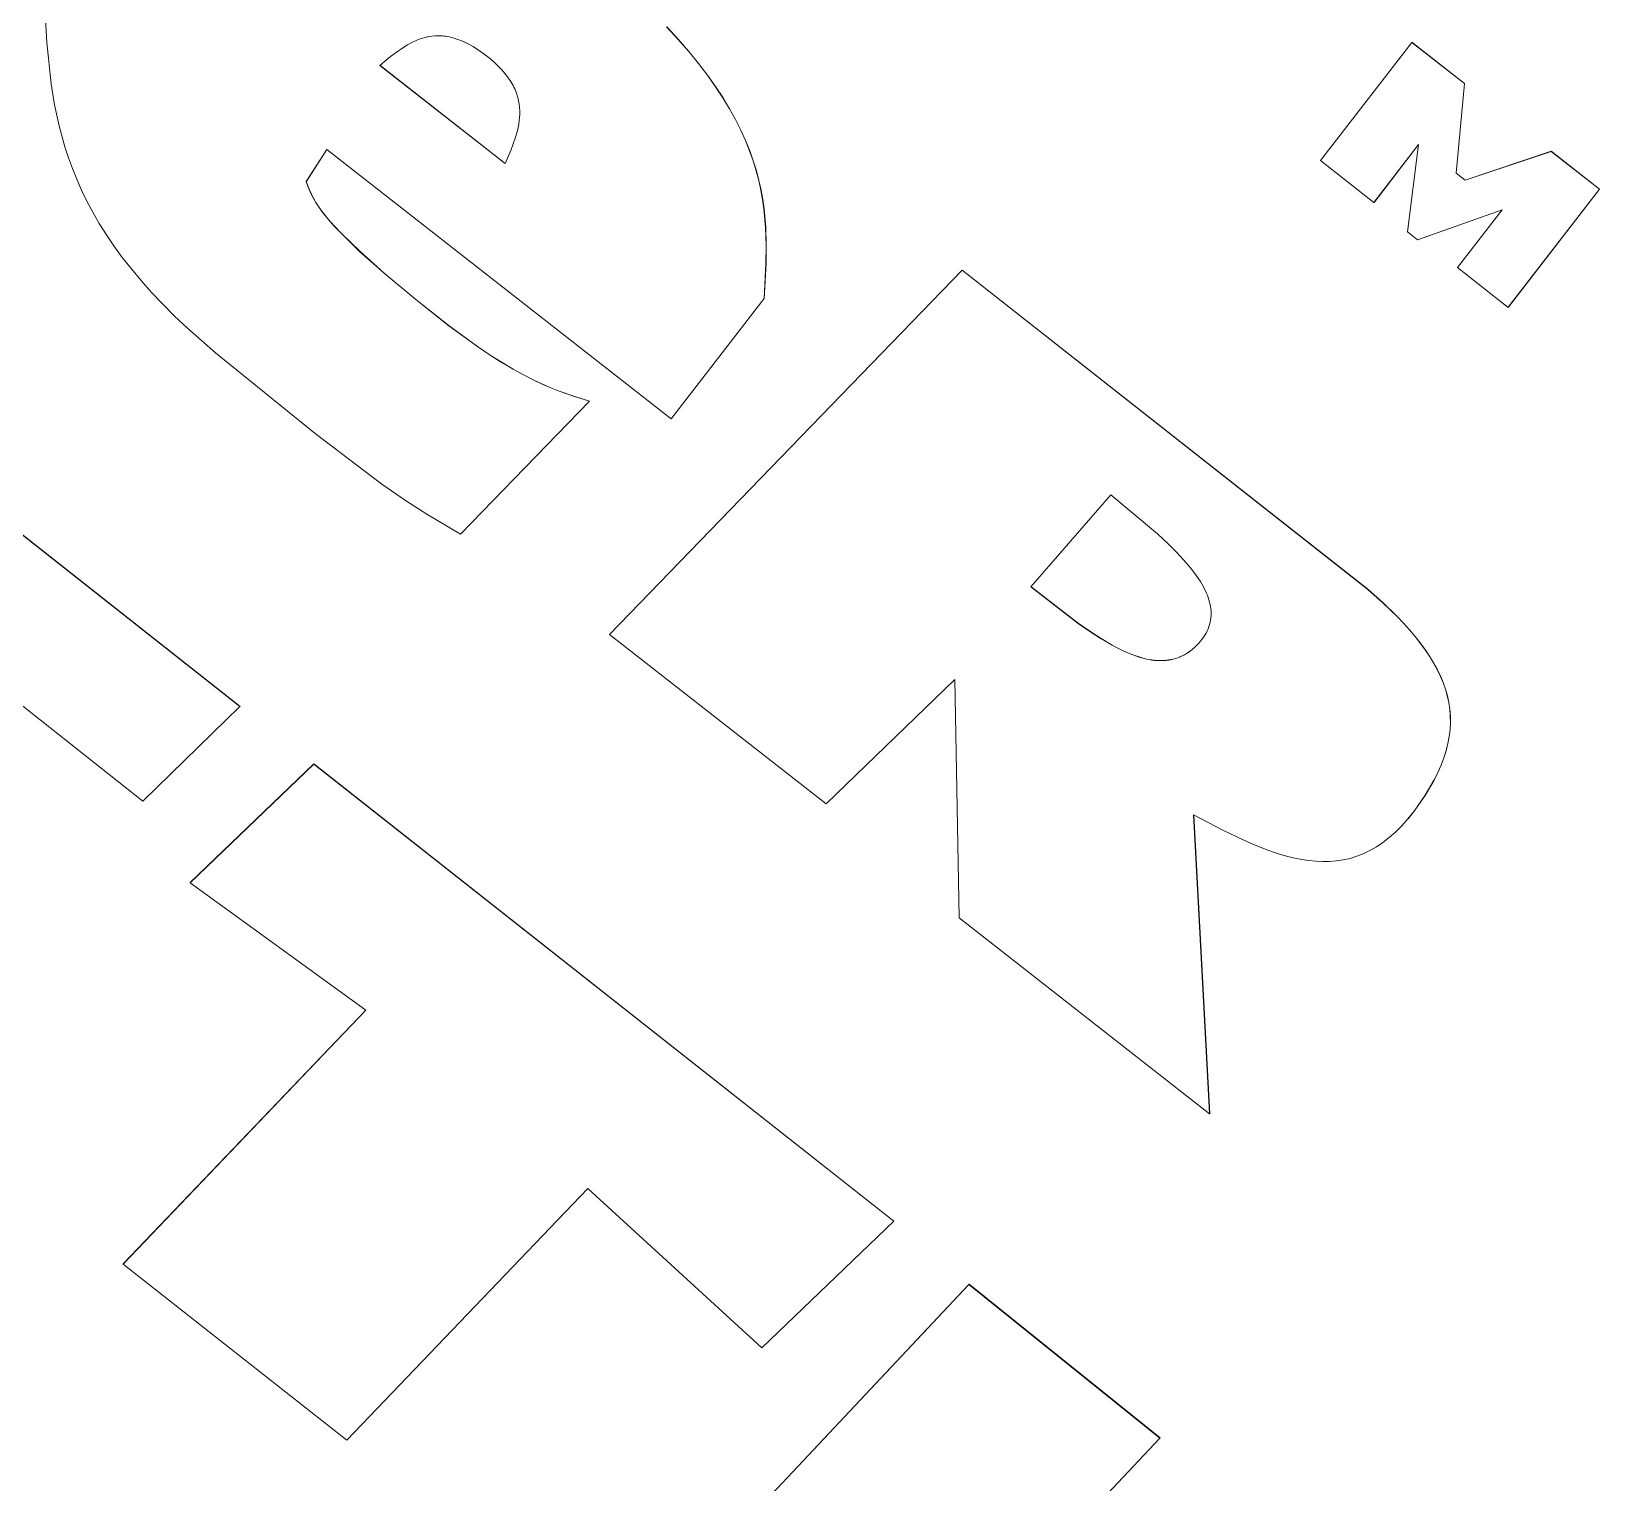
# Model space of a CAD drawing. Header units: millimetres. Extents: x -229914 to 856942, y -268655 to 87212.
# Drawn here: x -140997.2 to -140911, y 23669.7 to 23749.4 of the extents above; entities that cross this region are included whole.
import ezdxf

# ---------------------------------------------------------------- set-up
doc = ezdxf.new("R2010")
doc.units = ezdxf.units.MM

# ---------------------------------------------------------------- blocks, each defined once
blk = doc.blocks.new('Т912NEW')
at = {"color": 7, "linetype": 'Continuous', "lineweight": 15}
for p, q in [((-2726.287, -55.932), (-2722.621, -55.9)), ((-2726.287, -55.938), (-2722.621, -55.906)), ((-2726.287, -55.938), (-2726.287, -55.932)), ((-2726.171, -64.149), (-2726.287, -55.938)), ((-2722.621, -55.9), (-2719.912, -60.038)), ((-2722.621, -55.906), (-2722.621, -55.9)), ((-2722.621, -55.906), (-2719.912, -60.044)), ((-2719.279, -60.032), (-2716.573, -55.847)), ((-2719.279, -60.039), (-2716.573, -55.854)), ((-2716.573, -55.847), (-2713.192, -55.818)), ((-2716.573, -55.854), (-2713.192, -55.824)), ((-2716.573, -55.854), (-2716.573, -55.847)), ((-2713.192, -55.818), (-2713.075, -64.016)), ((-2713.192, -55.824), (-2713.192, -55.818)), ((-2713.192, -55.824), (-2713.075, -64.022)), ((-2722.499, -60.091), (-2722.436, -64.103)), ((-2719.989, -64.229), (-2722.499, -60.091)), ((-2722.499, -60.091), (-2722.436, -64.11)), ((-2719.912, -60.038), (-2719.279, -60.032)), ((-2719.912, -60.044), (-2719.912, -60.038)), ((-2719.912, -60.044), (-2719.279, -60.039)), ((-2716.681, -60.037), (-2719.282, -64.223)), ((-2719.279, -60.039), (-2719.279, -60.032)), ((-2716.623, -64.056), (-2716.681, -60.037)), ((-2726.171, -64.149), (-2722.436, -64.11)), ((-2722.436, -64.11), (-2722.436, -64.103)), ((-2719.282, -64.223), (-2719.989, -64.229)), ((-2713.075, -64.022), (-2716.623, -64.056)), ((-2713.075, -64.022), (-2713.075, -64.016)), ((-2757.917, -80.911), (-2758.837, -80.769)), ((-2757.917, -80.918), (-2758.837, -80.775)), ((-2757.046, -81.072), (-2757.917, -80.911)), ((-2757.917, -80.918), (-2757.917, -80.911)), ((-2757.046, -81.079), (-2757.917, -80.918)), ((-2737.814, -81.11), (-2709.46, -80.934)), ((-2737.814, -81.116), (-2709.46, -80.941)), ((-2708.333, -80.999), (-2709.46, -80.934)), ((-2709.46, -80.941), (-2709.46, -80.934)), ((-2708.333, -81.005), (-2709.46, -80.941)), ((-2756.219, -81.252), (-2757.046, -81.072)), ((-2757.046, -81.079), (-2757.046, -81.072)), ((-2756.219, -81.259), (-2757.046, -81.079)), ((-2755.436, -81.449), (-2756.219, -81.252)), ((-2756.219, -81.259), (-2756.219, -81.252)), ((-2755.436, -81.455), (-2756.219, -81.259)), ((-2754.69, -81.662), (-2755.436, -81.449)), ((-2755.436, -81.455), (-2755.436, -81.449)), ((-2754.69, -81.669), (-2755.436, -81.455)), ((-2753.988, -81.891), (-2754.69, -81.662)), ((-2754.69, -81.669), (-2754.69, -81.662)), ((-2753.988, -81.898), (-2754.69, -81.669)), ((-2737.814, -81.11), (-2740.499, -108.83)), ((-2737.814, -81.116), (-2740.499, -108.836)), ((-2737.814, -81.116), (-2737.814, -81.11)), ((-2707.275, -81.104), (-2708.333, -80.999)), ((-2708.333, -81.005), (-2708.333, -80.999)), ((-2707.275, -81.11), (-2708.333, -81.005)), ((-2706.774, -81.172), (-2707.275, -81.104)), ((-2707.275, -81.11), (-2707.275, -81.104)), ((-2706.774, -81.179), (-2707.275, -81.11)), ((-2706.286, -81.253), (-2706.774, -81.172)), ((-2706.774, -81.179), (-2706.774, -81.172)), ((-2706.286, -81.259), (-2706.774, -81.179)), ((-2705.816, -81.345), (-2706.286, -81.253)), ((-2706.286, -81.259), (-2706.286, -81.253)), ((-2705.816, -81.352), (-2706.286, -81.259)), ((-2705.372, -81.45), (-2705.816, -81.345)), ((-2705.816, -81.352), (-2705.816, -81.345)), ((-2705.372, -81.456), (-2705.816, -81.352)), ((-2704.935, -81.567), (-2705.372, -81.45)), ((-2705.372, -81.456), (-2705.372, -81.45)), ((-2704.935, -81.574), (-2705.372, -81.456)), ((-2704.522, -81.698), (-2704.935, -81.567)), ((-2704.935, -81.574), (-2704.935, -81.567)), ((-2704.522, -81.705), (-2704.935, -81.574)), ((-2704.128, -81.843), (-2704.522, -81.698)), ((-2704.522, -81.705), (-2704.522, -81.698)), ((-2704.128, -81.849), (-2704.522, -81.705)), ((-2703.747, -82.002), (-2704.128, -81.843)), ((-2704.128, -81.849), (-2704.128, -81.843)), ((-2753.33, -82.136), (-2753.988, -81.891)), ((-2753.988, -81.898), (-2753.988, -81.891)), ((-2753.33, -82.142), (-2753.988, -81.898)), ((-2752.703, -82.395), (-2753.33, -82.136)), ((-2753.33, -82.142), (-2753.33, -82.136)), ((-2752.703, -82.401), (-2753.33, -82.142)), ((-2752.114, -82.668), (-2752.703, -82.395)), ((-2752.703, -82.401), (-2752.703, -82.395)), ((-2752.114, -82.675), (-2752.703, -82.401)), ((-2751.556, -82.954), (-2752.114, -82.668)), ((-2752.114, -82.675), (-2752.114, -82.668)), ((-2751.556, -82.961), (-2752.114, -82.675)), ((-2703.747, -82.008), (-2704.128, -81.849)), ((-2703.385, -82.176), (-2703.747, -82.002)), ((-2703.747, -82.008), (-2703.747, -82.002)), ((-2703.385, -82.182), (-2703.747, -82.008)), ((-2703.043, -82.365), (-2703.385, -82.176)), ((-2703.385, -82.182), (-2703.385, -82.176)), ((-2703.043, -82.371), (-2703.385, -82.182)), ((-2702.718, -82.569), (-2703.043, -82.365)), ((-2703.043, -82.371), (-2703.043, -82.365)), ((-2702.718, -82.576), (-2703.043, -82.371)), ((-2702.407, -82.79), (-2702.718, -82.569)), ((-2702.718, -82.576), (-2702.718, -82.569)), ((-2702.407, -82.796), (-2702.718, -82.576)), ((-2751.03, -83.252), (-2751.556, -82.954)), ((-2751.556, -82.961), (-2751.556, -82.954)), ((-2751.03, -83.259), (-2751.556, -82.961)), ((-2750.535, -83.562), (-2751.03, -83.252)), ((-2751.03, -83.259), (-2751.03, -83.252)), ((-2750.535, -83.568), (-2751.03, -83.259)), ((-2750.064, -83.883), (-2750.535, -83.562)), ((-2750.535, -83.568), (-2750.535, -83.562)), ((-2750.064, -83.889), (-2750.535, -83.568)), ((-2702.115, -83.027), (-2702.407, -82.79)), ((-2702.407, -82.796), (-2702.407, -82.79)), ((-2702.115, -83.034), (-2702.407, -82.796)), ((-2701.841, -83.282), (-2702.115, -83.027)), ((-2702.115, -83.034), (-2702.115, -83.027)), ((-2701.841, -83.288), (-2702.115, -83.034)), ((-2701.587, -83.553), (-2701.841, -83.282)), ((-2701.841, -83.288), (-2701.841, -83.282)), ((-2701.587, -83.56), (-2701.841, -83.288)), ((-2701.352, -83.843), (-2701.587, -83.553)), ((-2701.587, -83.56), (-2701.587, -83.553)), ((-2701.352, -83.849), (-2701.587, -83.56)), ((-2749.619, -84.214), (-2750.064, -83.883)), ((-2750.064, -83.889), (-2750.064, -83.883)), ((-2749.619, -84.22), (-2750.064, -83.889)), ((-2749.199, -84.554), (-2749.619, -84.214)), ((-2749.619, -84.22), (-2749.619, -84.214)), ((-2749.199, -84.561), (-2749.619, -84.22)), ((-2701.13, -84.151), (-2701.352, -83.843)), ((-2701.352, -83.849), (-2701.352, -83.843)), ((-2701.13, -84.158), (-2701.352, -83.849)), ((-2700.926, -84.478), (-2701.13, -84.151)), ((-2701.13, -84.158), (-2701.13, -84.151)), ((-2700.926, -84.484), (-2701.13, -84.158)), ((-2748.804, -84.903), (-2749.199, -84.554)), ((-2749.199, -84.561), (-2749.199, -84.554)), ((-2748.804, -84.909), (-2749.199, -84.561)), ((-2748.427, -85.26), (-2748.804, -84.903)), ((-2748.804, -84.909), (-2748.804, -84.903)), ((-2748.427, -85.266), (-2748.804, -84.909)), ((-2747.725, -85.995), (-2748.427, -85.26)), ((-2748.427, -85.266), (-2748.427, -85.26)), ((-2747.725, -86.002), (-2748.427, -85.266)), ((-2700.742, -84.824), (-2700.926, -84.478)), ((-2700.926, -84.484), (-2700.926, -84.478)), ((-2700.742, -84.831), (-2700.926, -84.484)), ((-2700.576, -85.191), (-2700.742, -84.824)), ((-2700.742, -84.831), (-2700.742, -84.824)), ((-2700.576, -85.197), (-2700.742, -84.831)), ((-2700.43, -85.577), (-2700.576, -85.191)), ((-2700.576, -85.197), (-2700.576, -85.191)), ((-2700.43, -85.583), (-2700.576, -85.197)), ((-2747.084, -86.753), (-2747.725, -85.995)), ((-2747.725, -86.002), (-2747.725, -85.995)), ((-2747.084, -86.76), (-2747.725, -86.002)), ((-2723.733, -85.677), (-2724.022, -92.365)), ((-2723.733, -85.677), (-2720.405, -85.763)), ((-2719.625, -85.82), (-2720.405, -85.763)), ((-2718.883, -85.901), (-2719.625, -85.82)), ((-2718.178, -86.011), (-2718.883, -85.901)), ((-2717.845, -86.079), (-2718.178, -86.011)), ((-2717.524, -86.155), (-2717.845, -86.079)), ((-2700.297, -85.984), (-2700.43, -85.577)), ((-2700.43, -85.583), (-2700.43, -85.577)), ((-2700.297, -85.99), (-2700.43, -85.583)), ((-2700.183, -86.412), (-2700.297, -85.984)), ((-2700.297, -85.99), (-2700.297, -85.984)), ((-2700.183, -86.418), (-2700.297, -85.99)), ((-2746.482, -87.528), (-2747.084, -86.753)), ((-2747.084, -86.76), (-2747.084, -86.753)), ((-2746.482, -87.535), (-2747.084, -86.76)), ((-2717.222, -86.24), (-2717.524, -86.155)), ((-2716.926, -86.336), (-2717.222, -86.24)), ((-2716.65, -86.443), (-2716.926, -86.336)), ((-2716.521, -86.499), (-2716.65, -86.443)), ((-2716.392, -86.56), (-2716.521, -86.499)), ((-2716.269, -86.623), (-2716.392, -86.56)), ((-2716.153, -86.69), (-2716.269, -86.623)), ((-2716.036, -86.759), (-2716.153, -86.69)), ((-2715.927, -86.832), (-2716.036, -86.759)), ((-2715.823, -86.908), (-2715.927, -86.832)), ((-2715.719, -86.987), (-2715.823, -86.908)), ((-2715.628, -87.07), (-2715.719, -86.987)), ((-2700.087, -86.861), (-2700.183, -86.412)), ((-2700.183, -86.418), (-2700.183, -86.412)), ((-2700.087, -86.868), (-2700.183, -86.418)), ((-2699.954, -87.828), (-2700.087, -86.861)), ((-2700.087, -86.868), (-2700.087, -86.861)), ((-2699.954, -87.834), (-2700.087, -86.868)), ((-2745.358, -89.109), (-2746.482, -87.528)), ((-2746.482, -87.535), (-2746.482, -87.528)), ((-2745.358, -89.115), (-2746.482, -87.535)), ((-2715.537, -87.156), (-2715.628, -87.07)), ((-2715.452, -87.246), (-2715.537, -87.156)), ((-2715.374, -87.339), (-2715.452, -87.246)), ((-2715.302, -87.436), (-2715.374, -87.339)), ((-2715.236, -87.538), (-2715.302, -87.436)), ((-2715.17, -87.642), (-2715.236, -87.538)), ((-2715.117, -87.751), (-2715.17, -87.642)), ((-2715.063, -87.864), (-2715.117, -87.751)), ((-2715.016, -87.981), (-2715.063, -87.864)), ((-2699.885, -88.886), (-2699.954, -87.828)), ((-2699.954, -87.834), (-2699.954, -87.828)), ((-2699.885, -88.892), (-2699.954, -87.834)), ((-2767.924, -88.69), (-2768.012, -88.739)), ((-2767.83, -88.642), (-2767.924, -88.69)), ((-2767.736, -88.597), (-2767.83, -88.642)), ((-2767.642, -88.554), (-2767.736, -88.597)), ((-2767.542, -88.512), (-2767.642, -88.554)), ((-2767.436, -88.473), (-2767.542, -88.512)), ((-2767.329, -88.437), (-2767.436, -88.473)), ((-2767.223, -88.402), (-2767.329, -88.437)), ((-2766.986, -88.34), (-2767.223, -88.402)), ((-2766.743, -88.288), (-2766.986, -88.34)), ((-2766.481, -88.246), (-2766.743, -88.288)), ((-2766.202, -88.214), (-2766.481, -88.246)), ((-2765.91, -88.194), (-2766.202, -88.214)), ((-2765.599, -88.184), (-2765.91, -88.194)), ((-2765.289, -88.186), (-2765.599, -88.184)), ((-2764.992, -88.2), (-2765.289, -88.186)), ((-2764.713, -88.225), (-2764.992, -88.2)), ((-2764.447, -88.261), (-2764.713, -88.225)), ((-2764.2, -88.307), (-2764.447, -88.261)), ((-2763.966, -88.364), (-2764.2, -88.307)), ((-2763.744, -88.43), (-2763.966, -88.364)), ((-2763.64, -88.467), (-2763.744, -88.43)), ((-2763.535, -88.506), (-2763.64, -88.467)), ((-2763.437, -88.547), (-2763.535, -88.506)), ((-2763.339, -88.591), (-2763.437, -88.547)), ((-2763.247, -88.636), (-2763.339, -88.591)), ((-2763.155, -88.684), (-2763.247, -88.636)), ((-2763.069, -88.734), (-2763.155, -88.684)), ((-2762.983, -88.786), (-2763.069, -88.734)), ((-2714.982, -88.102), (-2715.016, -87.981)), ((-2714.947, -88.227), (-2714.982, -88.102)), ((-2714.92, -88.357), (-2714.947, -88.227)), ((-2714.904, -88.491), (-2714.92, -88.357)), ((-2714.889, -88.63), (-2714.904, -88.491)), ((-2714.879, -88.772), (-2714.889, -88.63)), ((-2768.841, -89.476), (-2768.95, -89.621)), ((-2768.733, -89.337), (-2768.841, -89.476)), ((-2768.606, -89.204), (-2768.733, -89.337)), ((-2768.472, -89.077), (-2768.606, -89.204)), ((-2768.327, -88.957), (-2768.472, -89.077)), ((-2768.176, -88.845), (-2768.327, -88.957)), ((-2768.094, -88.791), (-2768.176, -88.845)), ((-2768.012, -88.739), (-2768.094, -88.791)), ((-2762.825, -88.896), (-2762.983, -88.786)), ((-2762.672, -89.013), (-2762.825, -88.896)), ((-2762.532, -89.137), (-2762.672, -89.013)), ((-2762.399, -89.268), (-2762.532, -89.137)), ((-2762.278, -89.405), (-2762.399, -89.268)), ((-2762.163, -89.549), (-2762.278, -89.405)), ((-2762.055, -89.698), (-2762.163, -89.549)), ((-2745.238, -97.458), (-2745.358, -89.109)), ((-2745.358, -89.115), (-2745.358, -89.109)), ((-2745.238, -97.465), (-2745.358, -89.115)), ((-2714.98, -89.647), (-2714.946, -89.509)), ((-2714.98, -89.654), (-2714.946, -89.515)), ((-2714.946, -89.509), (-2714.924, -89.366)), ((-2714.946, -89.515), (-2714.924, -89.372)), ((-2714.946, -89.515), (-2714.946, -89.509)), ((-2714.924, -89.366), (-2714.886, -89.066)), ((-2714.924, -89.372), (-2714.886, -89.073)), ((-2714.924, -89.372), (-2714.924, -89.366)), ((-2714.886, -89.066), (-2714.88, -88.771)), ((-2714.886, -89.073), (-2714.879, -88.772)), ((-2714.886, -89.073), (-2714.886, -89.066)), ((-2699.915, -89.94), (-2699.885, -89.43)), ((-2699.885, -89.424), (-2699.885, -88.886)), ((-2699.885, -88.892), (-2699.885, -88.886)), ((-2699.885, -89.43), (-2699.885, -88.892)), ((-2699.885, -89.43), (-2699.885, -89.424)), ((-2769.365, -90.421), (-2769.485, -90.768)), ((-2769.215, -90.088), (-2769.365, -90.421)), ((-2769.137, -89.927), (-2769.215, -90.088)), ((-2769.046, -89.772), (-2769.137, -89.927)), ((-2768.95, -89.621), (-2769.046, -89.772)), ((-2761.959, -89.853), (-2762.055, -89.698)), ((-2761.864, -90.012), (-2761.959, -89.853)), ((-2761.698, -90.344), (-2761.864, -90.012)), ((-2761.557, -90.691), (-2761.698, -90.344)), ((-2715.359, -90.492), (-2715.288, -90.384)), ((-2715.359, -90.498), (-2715.288, -90.39)), ((-2715.288, -90.384), (-2715.224, -90.271)), ((-2715.288, -90.39), (-2715.224, -90.278)), ((-2715.288, -90.39), (-2715.288, -90.384)), ((-2715.224, -90.271), (-2715.165, -90.155)), ((-2715.224, -90.278), (-2715.165, -90.162)), ((-2715.224, -90.278), (-2715.224, -90.271)), ((-2715.165, -90.155), (-2715.107, -90.035)), ((-2715.165, -90.162), (-2715.107, -90.041)), ((-2715.165, -90.162), (-2715.165, -90.155)), ((-2715.107, -90.035), (-2715.06, -89.91)), ((-2715.107, -90.041), (-2715.06, -89.916)), ((-2715.107, -90.041), (-2715.107, -90.035)), ((-2715.06, -89.91), (-2715.014, -89.781)), ((-2715.06, -89.916), (-2715.014, -89.787)), ((-2715.06, -89.916), (-2715.06, -89.91)), ((-2715.014, -89.781), (-2714.98, -89.647)), ((-2715.014, -89.787), (-2714.98, -89.654)), ((-2715.014, -89.787), (-2715.014, -89.781)), ((-2714.98, -89.654), (-2714.98, -89.647)), ((-2700.049, -90.878), (-2699.97, -90.422)), ((-2699.97, -90.422), (-2699.915, -89.94)), ((-2769.485, -90.768), (-2769.687, -91.494)), ((-2761.313, -91.417), (-2761.557, -90.691)), ((-2716.328, -91.364), (-2716.208, -91.293)), ((-2716.328, -91.371), (-2716.208, -91.299)), ((-2716.208, -91.293), (-2716.095, -91.218)), ((-2716.208, -91.299), (-2716.095, -91.225)), ((-2716.208, -91.299), (-2716.208, -91.293)), ((-2716.095, -91.218), (-2715.988, -91.14)), ((-2716.095, -91.225), (-2715.988, -91.147)), ((-2716.095, -91.225), (-2716.095, -91.218)), ((-2715.988, -91.14), (-2715.887, -91.059)), ((-2715.988, -91.147), (-2715.887, -91.065)), ((-2715.988, -91.147), (-2715.988, -91.14)), ((-2715.887, -91.059), (-2715.786, -90.974)), ((-2715.887, -91.065), (-2715.786, -90.98)), ((-2715.887, -91.065), (-2715.887, -91.059)), ((-2715.786, -90.974), (-2715.69, -90.885)), ((-2715.786, -90.98), (-2715.69, -90.891)), ((-2715.786, -90.98), (-2715.786, -90.974)), ((-2715.69, -90.885), (-2715.602, -90.792)), ((-2715.69, -90.891), (-2715.602, -90.799)), ((-2715.69, -90.891), (-2715.69, -90.885)), ((-2715.602, -90.792), (-2715.512, -90.696)), ((-2715.602, -90.799), (-2715.512, -90.702)), ((-2715.602, -90.799), (-2715.602, -90.792)), ((-2715.512, -90.696), (-2715.436, -90.596)), ((-2715.512, -90.702), (-2715.436, -90.602)), ((-2715.512, -90.702), (-2715.512, -90.696)), ((-2715.436, -90.596), (-2715.359, -90.492)), ((-2715.436, -90.602), (-2715.359, -90.498)), ((-2715.436, -90.602), (-2715.436, -90.596)), ((-2715.359, -90.498), (-2715.359, -90.492)), ((-2700.285, -91.714), (-2700.151, -91.309)), ((-2700.151, -91.309), (-2700.049, -90.878)), ((-2769.847, -92.244), (-2769.687, -91.494)), ((-2769.847, -92.244), (-2761.1, -92.168)), ((-2769.846, -92.237), (-2761.102, -92.161)), ((-2761.1, -92.168), (-2761.313, -91.417)), ((-2719.237, -92.188), (-2718.534, -92.087)), ((-2719.237, -92.195), (-2718.534, -92.093)), ((-2718.534, -92.087), (-2718.197, -92.024)), ((-2718.534, -92.093), (-2718.197, -92.03)), ((-2718.534, -92.093), (-2718.534, -92.087)), ((-2718.197, -92.024), (-2717.873, -91.951)), ((-2718.197, -92.03), (-2717.873, -91.958)), ((-2718.197, -92.03), (-2718.197, -92.024)), ((-2717.873, -91.951), (-2717.561, -91.869)), ((-2717.873, -91.958), (-2717.561, -91.876)), ((-2717.873, -91.958), (-2717.873, -91.951)), ((-2717.561, -91.869), (-2717.261, -91.777)), ((-2717.561, -91.876), (-2717.261, -91.784)), ((-2717.561, -91.876), (-2717.561, -91.869)), ((-2717.261, -91.777), (-2716.974, -91.674)), ((-2717.261, -91.784), (-2716.974, -91.68)), ((-2717.261, -91.784), (-2717.261, -91.777)), ((-2716.974, -91.674), (-2716.704, -91.559)), ((-2716.974, -91.68), (-2716.704, -91.566)), ((-2716.974, -91.68), (-2716.974, -91.674)), ((-2716.704, -91.559), (-2716.573, -91.498)), ((-2716.704, -91.566), (-2716.573, -91.504)), ((-2716.704, -91.566), (-2716.704, -91.559)), ((-2716.573, -91.498), (-2716.447, -91.432)), ((-2716.573, -91.504), (-2716.447, -91.439)), ((-2716.573, -91.504), (-2716.573, -91.498)), ((-2716.447, -91.432), (-2716.328, -91.364)), ((-2716.447, -91.439), (-2716.328, -91.371)), ((-2716.447, -91.439), (-2716.447, -91.432)), ((-2716.328, -91.371), (-2716.328, -91.364)), ((-2700.612, -92.455), (-2700.436, -92.096)), ((-2700.436, -92.096), (-2700.285, -91.714)), ((-2724.022, -92.358), (-2720.747, -92.309)), ((-2724.022, -92.365), (-2720.747, -92.316)), ((-2720.747, -92.309), (-2719.976, -92.261)), ((-2720.747, -92.316), (-2719.976, -92.267)), ((-2720.747, -92.316), (-2720.747, -92.309)), ((-2719.976, -92.261), (-2719.237, -92.188)), ((-2719.976, -92.267), (-2719.237, -92.195)), ((-2719.976, -92.267), (-2719.976, -92.261)), ((-2719.237, -92.195), (-2719.237, -92.188)), ((-2701.023, -93.108), (-2700.805, -92.792)), ((-2700.805, -92.792), (-2700.612, -92.455)), ((-2701.793, -93.939), (-2701.52, -93.681)), ((-2701.52, -93.681), (-2701.266, -93.404)), ((-2701.266, -93.404), (-2701.023, -93.108)), ((-2703.053, -94.809), (-2702.714, -94.614)), ((-2702.714, -94.614), (-2702.393, -94.405)), ((-2702.393, -94.405), (-2702.084, -94.181)), ((-2702.084, -94.181), (-2701.793, -93.939)), ((-2705.743, -95.839), (-2704.925, -95.595)), ((-2704.925, -95.595), (-2704.531, -95.459)), ((-2704.531, -95.459), (-2704.144, -95.314)), ((-2704.144, -95.314), (-2703.768, -95.158)), ((-2703.768, -95.158), (-2703.404, -94.99)), ((-2703.404, -94.99), (-2703.053, -94.809)), ((-2709.234, -96.595), (-2707.458, -96.246)), ((-2707.458, -96.246), (-2706.592, -96.053)), ((-2706.592, -96.053), (-2705.743, -95.839)), ((-2698.319, -108.887), (-2709.234, -96.595)), ((-2698.319, -108.881), (-2709.229, -96.594)), ((-2769.245, -97.673), (-2745.238, -97.465)), ((-2769.245, -97.673), (-2769.032, -99.753)), ((-2769.245, -97.673), (-2769.032, -99.76)), ((-2745.238, -97.465), (-2745.238, -97.458)), ((-2725.4, -108.705), (-2724.117, -98.951)), ((-2724.117, -98.951), (-2715.781, -109.039)), ((-2768.647, -99.983), (-2769.032, -99.753)), ((-2769.032, -99.76), (-2769.032, -99.753)), ((-2768.647, -99.99), (-2769.032, -99.76)), ((-2750.148, -99.796), (-2750.998, -100.095)), ((-2750.148, -99.803), (-2750.998, -100.102)), ((-2750.334, -109.618), (-2749.353, -99.492)), ((-2749.353, -99.486), (-2750.148, -99.796)), ((-2749.353, -99.492), (-2750.148, -99.803)), ((-2750.148, -99.803), (-2750.148, -99.796)), ((-2749.353, -99.492), (-2749.353, -99.486)), ((-2768.426, -100.097), (-2768.647, -99.983)), ((-2768.647, -99.99), (-2768.647, -99.983)), ((-2768.426, -100.103), (-2768.647, -99.99)), ((-2768.187, -100.208), (-2768.426, -100.097)), ((-2768.426, -100.103), (-2768.426, -100.097)), ((-2768.187, -100.215), (-2768.426, -100.103)), ((-2767.91, -100.316), (-2768.187, -100.208)), ((-2768.187, -100.215), (-2768.187, -100.208)), ((-2767.91, -100.322), (-2768.187, -100.215)), ((-2767.596, -100.42), (-2767.91, -100.316)), ((-2767.91, -100.322), (-2767.91, -100.316)), ((-2767.596, -100.426), (-2767.91, -100.322)), ((-2767.232, -100.518), (-2767.596, -100.42)), ((-2767.596, -100.426), (-2767.596, -100.42)), ((-2767.232, -100.525), (-2767.596, -100.426)), ((-2766.807, -100.612), (-2767.232, -100.518)), ((-2767.232, -100.525), (-2767.232, -100.518)), ((-2766.807, -100.619), (-2767.232, -100.525)), ((-2766.313, -100.699), (-2766.807, -100.612)), ((-2766.807, -100.619), (-2766.807, -100.612)), ((-2766.313, -100.706), (-2766.807, -100.619)), ((-2765.744, -100.78), (-2766.313, -100.699)), ((-2766.313, -100.706), (-2766.313, -100.699)), ((-2765.744, -100.786), (-2766.313, -100.706)), ((-2764.351, -100.916), (-2765.744, -100.78)), ((-2765.744, -100.786), (-2765.744, -100.78)), ((-2764.351, -100.923), (-2765.744, -100.786)), ((-2753.717, -100.727), (-2754.419, -100.823)), ((-2753.717, -100.734), (-2754.419, -100.829)), ((-2753.081, -100.62), (-2753.717, -100.727)), ((-2753.081, -100.626), (-2753.717, -100.734)), ((-2753.717, -100.734), (-2753.717, -100.727)), ((-2752.496, -100.501), (-2753.081, -100.62)), ((-2752.496, -100.508), (-2753.081, -100.626)), ((-2753.081, -100.626), (-2753.081, -100.62)), ((-2751.959, -100.374), (-2752.496, -100.501)), ((-2751.959, -100.38), (-2752.496, -100.508)), ((-2752.496, -100.508), (-2752.496, -100.501)), ((-2751.46, -100.238), (-2751.959, -100.374)), ((-2751.46, -100.244), (-2751.959, -100.38)), ((-2751.959, -100.38), (-2751.959, -100.374)), ((-2750.998, -100.095), (-2751.46, -100.238)), ((-2750.998, -100.102), (-2751.46, -100.244)), ((-2751.46, -100.244), (-2751.46, -100.238)), ((-2750.998, -100.102), (-2750.998, -100.095)), ((-2786.457, -100.968), (-2784.945, -102.651)), ((-2762.549, -101.015), (-2764.351, -100.916)), ((-2764.351, -100.923), (-2764.351, -100.916)), ((-2762.549, -101.021), (-2764.351, -100.923)), ((-2760.286, -101.069), (-2762.549, -101.015)), ((-2762.549, -101.021), (-2762.549, -101.015)), ((-2760.286, -101.075), (-2762.549, -101.021)), ((-2757.967, -101.058), (-2760.286, -101.069)), ((-2757.967, -101.064), (-2760.286, -101.075)), ((-2760.286, -101.075), (-2760.286, -101.069)), ((-2756.029, -100.972), (-2757.967, -101.058)), ((-2756.029, -100.979), (-2757.967, -101.064)), ((-2757.967, -101.064), (-2757.967, -101.058)), ((-2755.19, -100.905), (-2756.029, -100.972)), ((-2755.19, -100.912), (-2756.029, -100.979)), ((-2756.029, -100.979), (-2756.029, -100.972)), ((-2754.419, -100.823), (-2755.19, -100.905)), ((-2754.419, -100.829), (-2755.19, -100.912)), ((-2755.19, -100.912), (-2755.19, -100.905)), ((-2754.419, -100.829), (-2754.419, -100.823)), ((-2784.945, -102.651), (-2783.344, -104.282)), ((-2783.344, -104.282), (-2782.481, -105.064)), ((-2782.481, -105.064), (-2781.568, -105.814)), ((-2781.568, -105.814), (-2780.592, -106.526)), ((-2780.592, -106.526), (-2780.073, -106.867)), ((-2780.073, -106.867), (-2779.534, -107.195)), ((-2779.534, -107.195), (-2778.977, -107.511)), ((-2778.977, -107.511), (-2778.395, -107.814)), ((-2778.395, -107.814), (-2777.787, -108.102)), ((-2777.787, -108.102), (-2777.155, -108.376)), ((-2777.155, -108.376), (-2776.497, -108.634)), ((-2776.497, -108.634), (-2775.808, -108.876)), ((-2775.808, -108.876), (-2775.094, -109.1)), ((-2775.094, -109.1), (-2774.342, -109.307)), ((-2774.342, -109.307), (-2773.558, -109.494)), ((-2740.499, -108.836), (-2725.4, -108.705)), ((-2740.499, -108.836), (-2740.499, -108.83)), ((-2715.781, -109.039), (-2698.319, -108.887)), ((-2698.319, -108.887), (-2698.319, -108.881)), ((-2773.558, -109.494), (-2772.743, -109.662)), ((-2772.743, -109.662), (-2771.897, -109.81)), ((-2771.897, -109.81), (-2771.007, -109.936)), ((-2771.007, -109.936), (-2770.085, -110.041)), ((-2770.085, -110.041), (-2769.119, -110.122)), ((-2769.119, -110.122), (-2767.068, -110.215)), ((-2767.068, -110.215), (-2760.025, -110.277)), ((-2760.025, -110.277), (-2755.432, -110.158)), ((-2755.432, -110.158), (-2753.799, -110.05)), ((-2753.799, -110.05), (-2752.474, -109.919)), ((-2752.474, -109.919), (-2750.334, -109.618)), ((-2753.925, -124.566), (-2788.828, -124.747)), ((-2753.925, -124.573), (-2788.828, -124.753)), ((-2753.925, -124.573), (-2754.856, -131.96)), ((-2753.925, -124.573), (-2753.925, -124.566)), ((-2750.037, -133.846), (-2748.776, -124.509)), ((-2750.037, -133.853), (-2748.776, -124.516)), ((-2748.776, -124.509), (-2708.215, -124.3)), ((-2748.776, -124.516), (-2708.215, -124.306)), ((-2748.776, -124.516), (-2748.776, -124.509)), ((-2708.215, -124.306), (-2709.559, -134.27)), ((-2708.215, -124.306), (-2708.215, -124.3)), ((-2702.823, -124.449), (-2705.118, -152.214)), ((-2702.823, -124.455), (-2705.118, -152.221)), ((-2702.823, -124.449), (-2689.36, -124.512)), ((-2702.823, -124.455), (-2702.823, -124.449)), ((-2702.823, -124.455), (-2689.36, -124.518)), ((-2691.658, -152.151), (-2689.36, -124.518)), ((-2689.36, -124.518), (-2689.36, -124.512)), ((-2775.474, -132.067), (-2754.856, -131.96)), ((-2750.037, -133.853), (-2738.123, -133.304)), ((-2739.869, -152.522), (-2738.123, -133.304)), ((-2739.869, -152.528), (-2738.123, -133.304)), ((-2722.482, -133.368), (-2724.232, -152.447)), ((-2709.559, -134.27), (-2722.482, -133.368)), ((-2750.037, -133.853), (-2750.037, -133.846)), ((-2724.232, -152.447), (-2739.869, -152.528)), ((-2739.869, -152.528), (-2739.869, -152.522))]:
    blk.add_line(p, q, dxfattribs=at)

msp = doc.modelspace()

# ---------------------------------------------------------------- block references
at = {"rotation": 321.4676820499667}
msp.add_blockref('Т912NEW', (-138753.82306, 22094.20638), dxfattribs=at)

doc.saveas('drawing.dxf')
